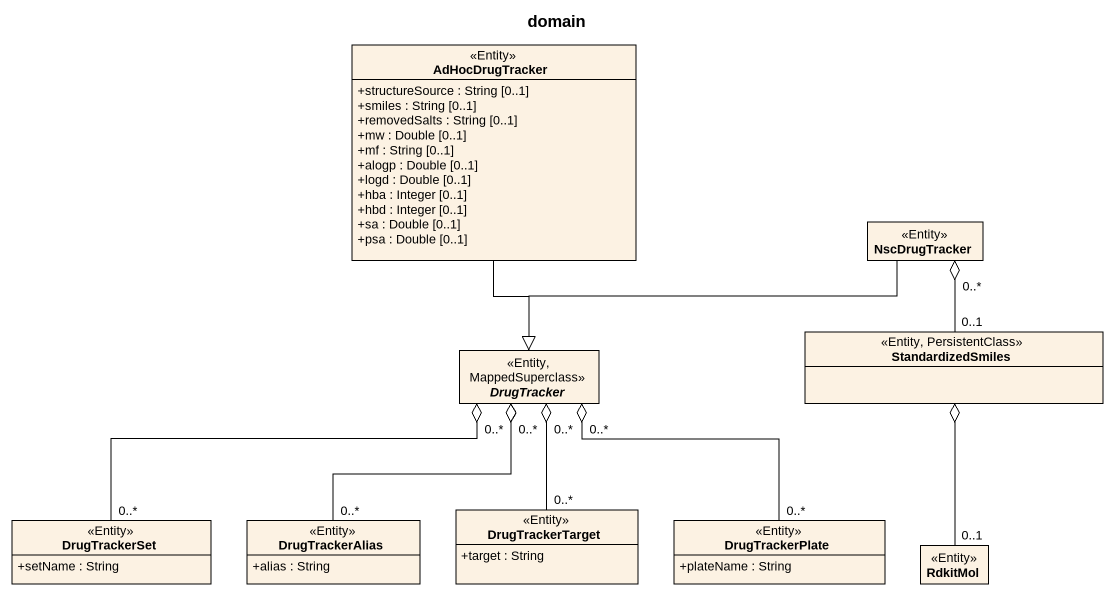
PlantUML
@startuml
title domain
hide circle
hide empty members
skinparam classAttributeIconSize 0
class AdHocDrugTracker <<Entity>> {
  +structureSource : String [0..1]
  +smiles : String [0..1]
  +removedSalts : String [0..1]
  +mw : Double [0..1]
  +mf : String [0..1]
  +alogp : Double [0..1]
  +logd : Double [0..1]
  +hba : Integer [0..1]
  +hbd : Integer [0..1]
  +sa : Double [0..1]
  +psa : Double [0..1]
}
class NscDrugTracker <<Entity>>
class StandardizedSmiles <<Entity, PersistentClass>>
abstract class DrugTracker <<Entity, MappedSuperclass>>
class DrugTrackerSet <<Entity>> {
  +setName : String
}
class DrugTrackerAlias <<Entity>> {
  +alias : String
}
class DrugTrackerTarget <<Entity>> {
  +target : String
}
class DrugTrackerPlate <<Entity>> {
  +plateName : String
}
class RdkitMol <<Entity>>
AdHocDrugTracker --|> DrugTracker
NscDrugTracker "0..*" o-- "0..1" StandardizedSmiles
NscDrugTracker -left-|> DrugTracker
StandardizedSmiles o-- "0..1" RdkitMol
DrugTracker "0..*" o-left- "0..*" DrugTrackerSet
DrugTracker "0..*" o-- "0..*" DrugTrackerAlias
DrugTracker "0..*" o-- "0..*" DrugTrackerTarget
DrugTracker "0..*" o-- "0..*" DrugTrackerPlate
@enduml
